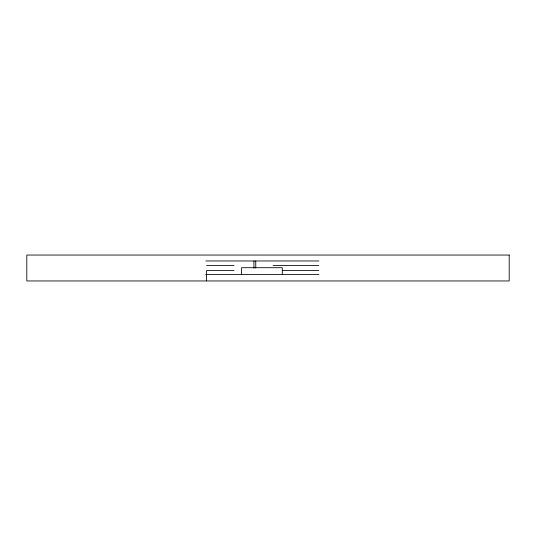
<?xml version="1.0" encoding="UTF-8"?>
<svg xmlns="http://www.w3.org/2000/svg" width="536" height="536" viewBox="0 0 536 536"><rect width="100%" height="100%" fill="white"/><g stroke="black" fill="none" stroke-linecap="round" stroke-linejoin="round"><path stroke-width="0.8" d="M205.817 260.972L318.947 260.972M206.561 265.407L234.004 265.407M273.085 265.407L318.826 265.407M234.004 270.593L206.561 270.593L206.561 280.951M282.238 270.593L318.826 270.593M205.817 274.445L318.947 274.445M282.291 274.445L282.291 267.705L241.582 267.705L241.582 274.445M255.752 260.972L255.752 268.101M253.937 260.972L253.937 268.101M509.2 255.049L26.8 255.049L26.8 280.951L509.2 280.951L509.2 255.049"/></g></svg>
